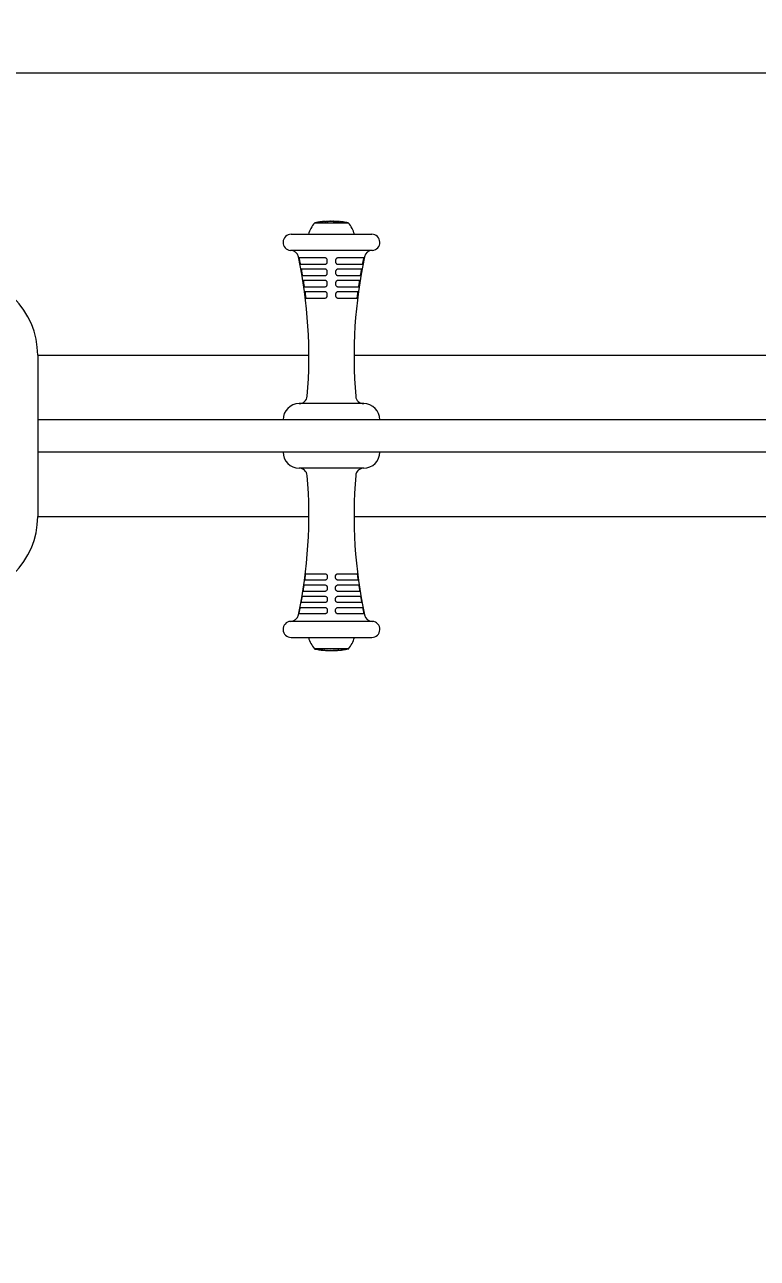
# Model space of a CAD drawing. Header units: millimetres. Extents: x -3351 to 2882, y -2837 to 2332.
# Drawn here: x -826 to -372, y 97 to 862 of the extents above; entities that cross this region are included whole.
import ezdxf

# ---------------------------------------------------------------- set-up
doc = ezdxf.new("R2010")
doc.units = ezdxf.units.MM
for name, color, linetype in [('DIKOM_ОБЪЕКТ', 7, 'Continuous'), ('DIKOM_РАЗМЕР_ЗОНА', 7, 'Continuous'), ('DIKOM_РАЗМЕР_ОБЪЕКТА', 7, 'Continuous')]:
    doc.layers.add(name, color=color, linetype=linetype)
doc.styles.add('style1', font='arialbd.ttf', dxfattribs={"width": 0.8})
doc.dimstyles.new('1-50', dxfattribs={"dimtxt": 300, "dimasz": 200, "dimexe": 100, "dimexo": 0, "dimgap": 100, "dimtad": 1, "dimtxsty": 'style1', "dimcen": 200, "dimclrd": 7, "dimclre": 7, "dimclrt": 7, "dimadec": 1, "dimazin": 2, "dimtfac": 1, "dimtmove": 0, "dimatfit": 2, "dimfxl": 0, "dimlwd": 25, "dimlwe": 18, "dimarcsym": 0})

# ---------------------------------------------------------------- blocks, each defined once
blk = doc.blocks.new('*D1')
at = {"layer": 'Defpoints', "color": 0, "transparency": 16777216}
for p in [(-1570.05, 831.81), (387.16, 831.81), (-10.58, -668.19)]:
    blk.add_point(p, dxfattribs=at)
at = {"layer": 'DIKOM_РАЗМЕР_ОБЪЕКТА', "color": 7, "lineweight": 18, "transparency": 16777216}
for p, q in [((387.16, 831.81), (-1670.05, 831.81)), ((-10.58, -668.19), (-1670.05, -668.19))]:
    blk.add_line(p, q, dxfattribs=at)
at = {"layer": 'DIKOM_РАЗМЕР_ОБЪЕКТА', "color": 7, "lineweight": 25, "transparency": 16777216}
blk.add_line((-1570.05, -468.19), (-1570.05, 631.81), dxfattribs=at)
at = {"layer": 'DIKOM_РАЗМЕР_ОБЪЕКТА', "color": 7, "transparency": 16777216}
for points in [[(-1603.38, 631.81), (-1536.72, 631.81), (-1570.05, 831.81)], [(-1603.38, -468.19), (-1536.72, -468.19), (-1570.05, -668.19)]]:
    blk.add_solid(points, dxfattribs=at)
at = {"layer": 'DIKOM_РАЗМЕР_ОБЪЕКТА', "color": 7, "transparency": 16777216, "insert": (-1823.22, 100.81), "char_height": 300, "attachment_point": 5, "rotation": 90, "style": 'style1'}
blk.add_mtext('{\\fArial|b0|i0|c204|p34;1500}', dxfattribs=at)
blk = doc.blocks.new('*D3')
at = {"layer": 'Defpoints', "color": 0, "transparency": 16777216}
for p in [(-2900.55, 2331.81), (804.23, 2331.81), (804.23, -2168.19)]:
    blk.add_point(p, dxfattribs=at)
at = {"layer": 'DIKOM_РАЗМЕР_ЗОНА', "color": 7, "lineweight": 18, "transparency": 16777216}
for p, q in [((804.23, 2331.81), (-3000.55, 2331.81)), ((804.23, -2168.19), (-3000.55, -2168.19))]:
    blk.add_line(p, q, dxfattribs=at)
at = {"layer": 'DIKOM_РАЗМЕР_ЗОНА', "color": 7, "lineweight": 25, "transparency": 16777216}
blk.add_line((-2900.55, -1968.19), (-2900.55, 2131.81), dxfattribs=at)
at = {"layer": 'DIKOM_РАЗМЕР_ЗОНА', "color": 7, "transparency": 16777216}
for points in [[(-2933.88, 2131.81), (-2867.22, 2131.81), (-2900.55, 2331.81)], [(-2933.88, -1968.19), (-2867.22, -1968.19), (-2900.55, -2168.19)]]:
    blk.add_solid(points, dxfattribs=at)
at = {"layer": 'DIKOM_РАЗМЕР_ЗОНА', "color": 7, "transparency": 16777216, "insert": (-3153.72, 105.82), "char_height": 300, "attachment_point": 5, "rotation": 90, "style": 'style1'}
blk.add_mtext('{\\fArial|b0|i0|c204|p34;4500}', dxfattribs=at)

msp = doc.modelspace()

# ---------------------------------------------------------------- linework, layer by layer
at = {"layer": 'DIKOM_ОБЪЕКТ', "color": 7, "linetype": 'Continuous', "lineweight": 15}
for p, q in [((-624.765, 738.813), (-646.365, 738.813)), ((-643.244, 739.399), (-643.299, 739.394)), ((-639.343, 739.793), (-639.108, 739.809)), ((-636.896, 739.865), (-637.159, 739.865)), ((-636.992, 739.866), (-636.082, 739.866)), ((-636.068, 739.866), (-635.024, 739.866)), ((-635.721, 739.864), (-636.066, 739.864)), ((-635.021, 739.866), (-634.638, 739.866)), ((-634.638, 739.866), (-634.091, 739.866)), ((-631.82, 739.798), (-631.808, 739.801)), ((-631.041, 739.709), (-631.055, 739.71)), ((-630.917, 739.673), (-629.59, 739.619)), ((-629.464, 739.608), (-629.676, 739.621)), ((-629.25, 739.579), (-628.937, 739.441)), ((-628.654, 739.435), (-628.984, 739.545)), ((-628.645, 739.434), (-628.654, 739.435)), ((-660.552, 731.826), (-610.579, 731.826)), ((-610.211, 721.813), (-660.919, 721.813)), ((-639.664, 717.211), (-655.476, 717.211)), ((-654.651, 713.217), (-639.668, 713.217)), ((-615.655, 717.211), (-631.467, 717.211)), ((-631.462, 713.217), (-616.48, 713.217)), ((-639.672, 710.222), (-654.069, 710.222)), ((-653.341, 706.229), (-639.676, 706.229)), ((-617.062, 710.222), (-631.459, 710.222)), ((-631.454, 706.229), (-617.789, 706.229)), ((-639.68, 703.234), (-652.832, 703.234)), ((-652.203, 699.241), (-639.684, 699.241)), ((-639.687, 696.246), (-651.767, 696.246)), ((-618.298, 703.234), (-631.451, 703.234)), ((-631.446, 699.241), (-618.928, 699.241)), ((-619.364, 696.246), (-631.443, 696.246)), ((-651.234, 692.252), (-639.692, 692.252)), ((-631.439, 692.252), (-619.897, 692.252)), ((-817.684, 656.813), (-649.566, 656.813)), ((-817.684, 656.813), (-817.684, 556.813)), ((-621.564, 656.813), (886.196, 656.813)), ((-615.565, 626.813), (-655.565, 626.813)), ((1082.316, 616.813), (-817.684, 616.813)), ((-613.565, 616.813), (-657.565, 616.813)), ((1082.316, 596.813), (-817.684, 596.813)), ((-613.565, 596.813), (-657.565, 596.813)), ((-615.565, 586.813), (-655.565, 586.813)), ((-817.684, 556.813), (-649.566, 556.813)), ((-621.564, 556.813), (886.196, 556.813)), ((-651.234, 521.374), (-639.692, 521.374)), ((-631.439, 521.374), (-619.897, 521.374)), ((-652.203, 514.385), (-639.684, 514.385)), ((-639.687, 517.38), (-651.767, 517.38)), ((-631.446, 514.385), (-618.928, 514.385)), ((-619.364, 517.38), (-631.443, 517.38)), ((-653.341, 507.397), (-639.676, 507.397)), ((-639.68, 510.392), (-652.832, 510.392)), ((-631.454, 507.397), (-617.789, 507.397)), ((-618.298, 510.392), (-631.451, 510.392)), ((-654.651, 500.409), (-639.668, 500.409)), ((-639.672, 503.404), (-654.069, 503.404)), ((-631.462, 500.409), (-616.48, 500.409)), ((-617.062, 503.404), (-631.459, 503.404)), ((-610.211, 491.813), (-660.919, 491.813)), ((-639.664, 496.415), (-655.476, 496.415)), ((-615.655, 496.415), (-631.467, 496.415)), ((-660.552, 481.799), (-610.579, 481.799)), ((-624.765, 474.813), (-646.365, 474.813)), ((-643.244, 474.227), (-643.299, 474.232)), ((-639.343, 473.833), (-639.108, 473.817)), ((-636.896, 473.761), (-637.159, 473.761)), ((-636.992, 473.76), (-636.082, 473.76)), ((-636.068, 473.76), (-635.024, 473.76)), ((-635.721, 473.762), (-636.066, 473.761)), ((-635.021, 473.76), (-634.638, 473.76)), ((-634.638, 473.76), (-634.091, 473.76)), ((-631.82, 473.828), (-631.808, 473.825)), ((-631.041, 473.917), (-631.055, 473.916)), ((-630.917, 473.953), (-629.59, 474.007)), ((-629.464, 474.018), (-629.676, 474.005)), ((-629.25, 474.047), (-628.937, 474.185)), ((-628.654, 474.191), (-628.984, 474.081)), ((-628.645, 474.192), (-628.654, 474.191))]:
    msp.add_line(p, q, dxfattribs=at)
at = {"layer": 'DIKOM_ОБЪЕКТ', "color": 7, "linetype": 'Continuous', "lineweight": 15, "flags": 128}
for points in [[(-629.325, 739.593), (-629.32, 739.592), (-629.316, 739.592)], [(-629.325, 474.033), (-629.32, 474.034), (-629.316, 474.034)]]:
    msp.add_lwpolyline(points, dxfattribs=at)
at = {"layer": 'DIKOM_ОБЪЕКТ', "color": 7, "linetype": 'Continuous', "lineweight": 15}
for centre, radius, start, end in [((-631.889, 726.653), 18.677, 139.378843, 163.932617), ((-637.04, 698.03), 41.836, 98.529491, 102.879622), ((-637.04, 698.03), 41.836, 95.493174, 96.604851), ((-637.04, 698.03), 41.836, 93.470916, 94.661473), ((-637.04, 698.03), 41.836, 91.685954, 92.833182), ((-637.04, 698.03), 41.836, 90.712589, 91.048861), ((-634.091, 698.03), 41.836, 87.525258, 90), ((-634.091, 698.03), 41.836, 85.789262, 86.904903), ((-634.091, 698.03), 41.836, 83.941573, 85.150433), ((-634.091, 698.03), 41.836, 81.907996, 82.987174), ((-634.091, 698.03), 41.836, 77.120378, 80.825851), ((-639.242, 726.653), 18.677, 16.067383, 40.621157), ((-660.552, 726.813), 5.013, 90, 265.797531), ((-610.579, 726.813), 5.013, 274.202469, 90), ((-660.919, 716.813), 5, 11.936435, 90), ((-610.211, 716.813), 5, 90, 168.063565), ((-948.424, 656.035), 298.859, 355.271847, 11.936435), ((-322.707, 656.035), 298.859, 168.063565, 184.728153), ((-867.684, 656.813), 50, 0, 90), ((-655.565, 631.813), 5, 270, 355.271847), ((-615.565, 631.813), 5, 184.728153, 270), ((-655.565, 616.813), 10, 90, 180), ((-615.565, 616.813), 10, 0, 90), ((-655.565, 596.813), 10, 180, 270), ((-615.565, 596.813), 10, 270, 0), ((-948.424, 557.591), 298.859, 348.063565, 4.728153), ((-655.565, 581.813), 5, 4.728153, 90), ((-322.707, 557.591), 298.859, 175.271847, 191.936435), ((-615.565, 581.813), 5, 90, 175.271847), ((-867.684, 556.813), 50, 270, 0), ((-660.552, 486.813), 5.013, 94.202469, 270), ((-660.919, 496.813), 5, 270, 348.063565), ((-610.211, 496.813), 5, 191.936435, 270), ((-610.579, 486.813), 5.013, 270, 85.797531), ((-631.889, 486.973), 18.677, 196.067383, 220.621157), ((-637.04, 515.596), 41.836, 257.120378, 261.470509), ((-634.091, 515.596), 41.836, 279.174149, 282.879622), ((-639.242, 486.973), 18.677, 319.378843, 343.932617), ((-637.04, 515.596), 41.836, 263.395149, 264.506826), ((-637.04, 515.596), 41.836, 265.338527, 266.529084), ((-637.04, 515.596), 41.836, 267.166818, 268.314046), ((-637.04, 515.596), 41.836, 268.951139, 269.287411), ((-634.091, 515.596), 41.836, 270, 272.474742), ((-634.091, 515.596), 41.836, 273.095097, 274.210738), ((-634.091, 515.596), 41.836, 274.849567, 276.058427), ((-634.091, 515.596), 41.836, 277.012826, 278.092004)]:
    msp.add_arc(centre, radius, start, end, dxfattribs=at)
for points, knots in [([(-643.299, 739.394), (-643.097, 739.424), (-642.701, 739.481), (-642.305, 739.531), (-642.112, 739.555)], [0, 0, 0, 0, 0.5122659, 1, 1, 1, 1]), ([(-642.033, 739.566), (-642.153, 739.552), (-642.399, 739.522), (-642.644, 739.488), (-642.769, 739.471)], [0, 0, 0, 0, 0.4884051, 1, 1, 1, 1]), ([(-642.112, 739.555), (-641.914, 739.577), (-641.587, 739.615), (-641.119, 739.664), (-640.73, 739.702), (-640.543, 739.718), (-640.44, 739.727)], [0, 0, 0, 0, 0.320507, 0.5307548, 0.7410249, 1, 1, 1, 1]), ([(-640.729, 739.701), (-640.729, 739.701), (-640.768, 739.699), (-640.923, 739.685), (-641.166, 739.662), (-641.478, 739.63), (-641.771, 739.597), (-641.962, 739.575), (-642.033, 739.566)], [0, 0, 0, 0, 0.0012139, 0.233815, 0.4228708, 0.6129704, 0.8553598, 1, 1, 1, 1]), ([(-639.374, 739.791), (-639.39, 739.792), (-639.528, 739.801), (-639.666, 739.783), (-639.788, 739.767)], [0, 0, 0, 0, 0.1146975, 1, 1, 1, 1]), ([(-639.788, 739.767), (-639.717, 739.772), (-639.569, 739.781), (-639.421, 739.789), (-639.343, 739.793)], [0, 0, 0, 0, 0.4760716, 1, 1, 1, 1]), ([(-638.066, 739.844), (-638.103, 739.846), (-638.262, 739.855), (-638.421, 739.84), (-638.543, 739.828)], [0, 0, 0, 0, 0.2332696, 1, 1, 1, 1]), ([(-638.543, 739.828), (-638.472, 739.831), (-638.323, 739.836), (-638.175, 739.84), (-638.099, 739.842)], [0, 0, 0, 0, 0.4837275, 1, 1, 1, 1]), ([(-638.099, 739.842), (-638.041, 739.847), (-637.943, 739.856), (-637.845, 739.857), (-637.806, 739.858)], [0, 0, 0, 0, 0.5965998, 1, 1, 1, 1]), ([(-637.56, 739.86), (-637.204, 739.863), (-636.799, 739.867), (-636.395, 739.864), (-636.346, 739.863)], [0, 0, 0, 0, 0.8809304, 1, 1, 1, 1]), ([(-636.346, 739.863), (-636.242, 739.863), (-636.034, 739.864), (-635.825, 739.864), (-635.721, 739.864)], [0, 0, 0, 0, 0.4998274, 1, 1, 1, 1]), ([(-635.028, 739.865), (-634.949, 739.865), (-634.793, 739.864), (-634.355, 739.854), (-634.012, 739.846), (-633.838, 739.841)], [0, 0, 0, 0, 0.3317203, 0.6612063, 1, 1, 1, 1]), ([(-633.747, 739.849), (-633.894, 739.852), (-634.165, 739.859), (-634.478, 739.864), (-634.66, 739.866), (-634.721, 739.865), (-634.705, 739.864), (-634.702, 739.864)], [0, 0, 0, 0, 0.2743091, 0.5058181, 0.7373595, 0.9561335, 1, 1, 1, 1]), ([(-633.838, 739.841), (-633.63, 739.836), (-633.249, 739.825), (-632.712, 739.811), (-632.281, 739.802), (-631.966, 739.797), (-631.869, 739.798), (-631.82, 739.798)], [0, 0, 0, 0, 0.2252873, 0.412934, 0.6000845, 0.8000746, 1, 1, 1, 1]), ([(-632.264, 739.821), (-632.322, 739.821), (-632.415, 739.821), (-632.733, 739.825), (-633.087, 739.833), (-633.444, 739.842), (-633.663, 739.847), (-633.747, 739.849)], [0, 0, 0, 0, 0.3018484, 0.4914057, 0.681088, 0.8764323, 1, 1, 1, 1]), ([(-632.23, 739.823), (-632.226, 739.822), (-632.208, 739.821), (-632.24, 739.821), (-632.264, 739.821)], [0, 0, 0, 0, 0.2185126, 1, 1, 1, 1]), ([(-631.799, 739.803), (-631.848, 739.805), (-631.928, 739.81), (-632.138, 739.817), (-632.218, 739.82)], [0, 0, 0, 0, 0.6185909, 1, 1, 1, 1]), ([(-631.02, 739.747), (-631.094, 739.753), (-631.291, 739.77), (-631.487, 739.746), (-631.609, 739.731)], [0, 0, 0, 0, 0.379297, 1, 1, 1, 1]), ([(-631.609, 739.731), (-631.491, 739.722), (-631.26, 739.704), (-631.029, 739.683), (-630.917, 739.673)], [0, 0, 0, 0, 0.5130717, 1, 1, 1, 1]), ([(-629.59, 739.619), (-629.544, 739.615), (-629.475, 739.608), (-629.386, 739.599), (-629.345, 739.595), (-629.325, 739.593)], [0, 0, 0, 0, 0.4997444, 0.7497682, 1, 1, 1, 1]), ([(-629.316, 739.592), (-629.306, 739.59), (-629.29, 739.588), (-629.267, 739.583), (-629.256, 739.58), (-629.25, 739.579)], [0, 0, 0, 0, 0.4999551, 0.7499735, 1, 1, 1, 1]), ([(-629.016, 739.556), (-629.091, 739.565), (-629.186, 739.576), (-629.281, 739.587), (-629.302, 739.589)], [0, 0, 0, 0, 0.7869109, 1, 1, 1, 1]), ([(-628.937, 739.441), (-628.843, 739.428), (-628.637, 739.398), (-628.432, 739.366), (-628.32, 739.349)], [0, 0, 0, 0, 0.4560331, 1, 1, 1, 1]), ([(-628.032, 739.424), (-628.134, 739.436), (-628.338, 739.46), (-628.543, 739.443), (-628.645, 739.434)], [0, 0, 0, 0, 0.5001774, 1, 1, 1, 1]), ([(-628.32, 739.349), (-628.198, 739.365), (-627.954, 739.398), (-627.71, 739.371), (-627.588, 739.357)], [0, 0, 0, 0, 0.5001556, 1, 1, 1, 1]), ([(-627.588, 739.357), (-627.671, 739.37), (-627.819, 739.393), (-627.968, 739.415), (-628.032, 739.424)], [0, 0, 0, 0, 0.5631249, 1, 1, 1, 1]), ([(-655.476, 717.211), (-655.517, 717.211), (-655.546, 717.173), (-655.58, 717.026), (-655.584, 716.915), (-655.573, 716.708), (-655.567, 716.63), (-655.548, 716.466), (-655.537, 716.38), (-655.509, 716.197), (-655.493, 716.102), (-655.459, 715.909), (-655.44, 715.812), (-655.42, 715.713)], [0, 0, 0, 0, 0.25, 0.25, 0.5, 0.5, 0.625, 0.625, 0.75, 0.75, 0.875, 0.875, 1, 1, 1, 1]), ([(-655.216, 714.715), (-655.175, 714.513), (-655.13, 714.313), (-655.059, 714.042), (-655.035, 713.954), (-654.986, 713.791), (-654.961, 713.716), (-654.912, 713.58), (-654.887, 713.517), (-654.837, 713.411), (-654.813, 713.366), (-654.74, 713.255), (-654.694, 713.217), (-654.651, 713.217)], [0, 0, 0, 0, 0.25, 0.25, 0.375, 0.375, 0.5, 0.5, 0.625, 0.625, 0.75, 0.75, 1, 1, 1, 1]), ([(-639.668, 713.217), (-639.467, 713.217), (-639.268, 713.256), (-638.901, 713.403), (-638.73, 713.512), (-638.516, 713.717), (-638.451, 713.793), (-638.338, 713.956), (-638.289, 714.042), (-638.21, 714.225), (-638.18, 714.321), (-638.139, 714.515), (-638.129, 714.614), (-638.129, 714.715)], [0, 0, 0, 0, 0.25, 0.25, 0.5, 0.5, 0.625, 0.625, 0.75, 0.75, 0.875, 0.875, 1, 1, 1, 1]), ([(-638.128, 715.713), (-638.128, 715.812), (-638.138, 715.91), (-638.177, 716.103), (-638.207, 716.199), (-638.324, 716.471), (-638.44, 716.639), (-638.655, 716.847), (-638.735, 716.91), (-638.903, 717.018), (-638.991, 717.063), (-639.177, 717.137), (-639.274, 717.165), (-639.467, 717.201), (-639.565, 717.211), (-639.664, 717.211)], [0, 0, 0, 0, 0.125, 0.125, 0.25, 0.25, 0.5, 0.5, 0.625, 0.625, 0.75, 0.75, 0.875, 0.875, 1, 1, 1, 1]), ([(-631.467, 717.211), (-631.664, 717.211), (-631.863, 717.173), (-632.232, 717.026), (-632.405, 716.915), (-632.62, 716.708), (-632.686, 716.63), (-632.798, 716.466), (-632.846, 716.38), (-632.924, 716.197), (-632.954, 716.102), (-632.993, 715.909), (-633.003, 715.812), (-633.003, 715.713)], [0, 0, 0, 0, 0.25, 0.25, 0.5, 0.5, 0.625, 0.625, 0.75, 0.75, 0.875, 0.875, 1, 1, 1, 1]), ([(-633.002, 714.715), (-633.002, 714.513), (-632.959, 714.313), (-632.841, 714.042), (-632.792, 713.954), (-632.678, 713.791), (-632.614, 713.716), (-632.471, 713.58), (-632.392, 713.517), (-632.225, 713.411), (-632.138, 713.366), (-631.86, 713.255), (-631.664, 713.217), (-631.462, 713.217)], [0, 0, 0, 0, 0.25, 0.25, 0.375, 0.375, 0.5, 0.5, 0.625, 0.625, 0.75, 0.75, 1, 1, 1, 1]), ([(-616.48, 713.217), (-616.437, 713.217), (-616.39, 713.256), (-616.293, 713.403), (-616.243, 713.512), (-616.169, 713.717), (-616.144, 713.793), (-616.095, 713.956), (-616.071, 714.042), (-616.024, 714.225), (-616.001, 714.321), (-615.956, 714.515), (-615.935, 714.614), (-615.914, 714.715)], [0, 0, 0, 0, 0.25, 0.25, 0.5, 0.5, 0.625, 0.625, 0.75, 0.75, 0.875, 0.875, 1, 1, 1, 1]), ([(-615.711, 715.713), (-615.691, 715.812), (-615.672, 715.91), (-615.637, 716.103), (-615.621, 716.199), (-615.58, 716.471), (-615.561, 716.639), (-615.55, 716.847), (-615.549, 716.91), (-615.554, 717.018), (-615.559, 717.063), (-615.576, 717.137), (-615.588, 717.165), (-615.617, 717.201), (-615.634, 717.211), (-615.655, 717.211)], [0, 0, 0, 0, 0.125, 0.125, 0.25, 0.25, 0.5, 0.5, 0.625, 0.625, 0.75, 0.75, 0.875, 0.875, 1, 1, 1, 1]), ([(-654.069, 710.222), (-654.112, 710.222), (-654.146, 710.185), (-654.188, 710.039), (-654.198, 709.929), (-654.194, 709.722), (-654.19, 709.645), (-654.178, 709.481), (-654.169, 709.394), (-654.147, 709.211), (-654.133, 709.115), (-654.104, 708.922), (-654.087, 708.824), (-654.069, 708.725)], [0, 0, 0, 0, 0.25, 0.25, 0.5, 0.5, 0.625, 0.625, 0.75, 0.75, 0.875, 0.875, 1, 1, 1, 1]), ([(-653.89, 707.726), (-653.854, 707.524), (-653.813, 707.324), (-653.748, 707.051), (-653.725, 706.963), (-653.679, 706.8), (-653.655, 706.726), (-653.607, 706.589), (-653.583, 706.527), (-653.534, 706.421), (-653.51, 706.376), (-653.436, 706.266), (-653.388, 706.229), (-653.341, 706.229)], [0, 0, 0, 0, 0.25, 0.25, 0.375, 0.375, 0.5, 0.5, 0.625, 0.625, 0.75, 0.75, 1, 1, 1, 1]), ([(-639.676, 706.229), (-639.476, 706.229), (-639.277, 706.267), (-638.91, 706.413), (-638.739, 706.521), (-638.524, 706.726), (-638.458, 706.803), (-638.344, 706.965), (-638.296, 707.051), (-638.216, 707.234), (-638.185, 707.331), (-638.144, 707.526), (-638.134, 707.625), (-638.134, 707.726)], [0, 0, 0, 0, 0.25, 0.25, 0.5, 0.5, 0.625, 0.625, 0.75, 0.75, 0.875, 0.875, 1, 1, 1, 1]), ([(-638.133, 708.725), (-638.133, 708.824), (-638.143, 708.922), (-638.183, 709.117), (-638.213, 709.213), (-638.331, 709.486), (-638.448, 709.654), (-638.664, 709.861), (-638.744, 709.924), (-638.912, 710.031), (-639.001, 710.076), (-639.186, 710.149), (-639.283, 710.177), (-639.476, 710.213), (-639.573, 710.222), (-639.672, 710.222)], [0, 0, 0, 0, 0.125, 0.125, 0.25, 0.25, 0.5, 0.5, 0.625, 0.625, 0.75, 0.75, 0.875, 0.875, 1, 1, 1, 1]), ([(-631.459, 710.222), (-631.656, 710.222), (-631.854, 710.185), (-632.223, 710.039), (-632.396, 709.929), (-632.612, 709.722), (-632.678, 709.645), (-632.791, 709.481), (-632.84, 709.394), (-632.918, 709.211), (-632.948, 709.115), (-632.988, 708.922), (-632.998, 708.824), (-632.998, 708.725)], [0, 0, 0, 0, 0.25, 0.25, 0.5, 0.5, 0.625, 0.625, 0.75, 0.75, 0.875, 0.875, 1, 1, 1, 1]), ([(-632.997, 707.726), (-632.997, 707.524), (-632.954, 707.324), (-632.834, 707.051), (-632.785, 706.963), (-632.67, 706.8), (-632.606, 706.726), (-632.462, 706.589), (-632.383, 706.527), (-632.216, 706.421), (-632.128, 706.376), (-631.851, 706.266), (-631.655, 706.229), (-631.454, 706.229)], [0, 0, 0, 0, 0.25, 0.25, 0.375, 0.375, 0.5, 0.5, 0.625, 0.625, 0.75, 0.75, 1, 1, 1, 1]), ([(-617.789, 706.229), (-617.743, 706.229), (-617.694, 706.267), (-617.596, 706.413), (-617.547, 706.521), (-617.475, 706.726), (-617.451, 706.803), (-617.405, 706.965), (-617.383, 707.051), (-617.339, 707.234), (-617.317, 707.331), (-617.277, 707.526), (-617.258, 707.625), (-617.24, 707.726)], [0, 0, 0, 0, 0.25, 0.25, 0.5, 0.5, 0.625, 0.625, 0.75, 0.75, 0.875, 0.875, 1, 1, 1, 1]), ([(-617.061, 708.725), (-617.043, 708.824), (-617.027, 708.922), (-616.997, 709.117), (-616.984, 709.213), (-616.951, 709.486), (-616.937, 709.654), (-616.934, 709.861), (-616.936, 709.924), (-616.945, 710.031), (-616.953, 710.076), (-616.974, 710.149), (-616.988, 710.177), (-617.021, 710.213), (-617.04, 710.222), (-617.062, 710.222)], [0, 0, 0, 0, 0.125, 0.125, 0.25, 0.25, 0.5, 0.5, 0.625, 0.625, 0.75, 0.75, 0.875, 0.875, 1, 1, 1, 1]), ([(-652.832, 703.234), (-652.879, 703.234), (-652.917, 703.197), (-652.968, 703.052), (-652.982, 702.943), (-652.987, 702.736), (-652.986, 702.659), (-652.978, 702.495), (-652.972, 702.408), (-652.955, 702.225), (-652.944, 702.129), (-652.92, 701.935), (-652.906, 701.836), (-652.89, 701.736)], [0, 0, 0, 0, 0.25, 0.25, 0.5, 0.5, 0.625, 0.625, 0.75, 0.75, 0.875, 0.875, 1, 1, 1, 1]), ([(-652.736, 700.738), (-652.705, 700.534), (-652.668, 700.334), (-652.607, 700.06), (-652.586, 699.972), (-652.542, 699.81), (-652.52, 699.735), (-652.474, 699.598), (-652.45, 699.537), (-652.401, 699.431), (-652.377, 699.387), (-652.302, 699.278), (-652.252, 699.241), (-652.203, 699.241)], [0, 0, 0, 0, 0.25, 0.25, 0.375, 0.375, 0.5, 0.5, 0.625, 0.625, 0.75, 0.75, 1, 1, 1, 1]), ([(-651.767, 696.246), (-651.816, 696.246), (-651.858, 696.209), (-651.918, 696.065), (-651.937, 695.956), (-651.949, 695.751), (-651.951, 695.673), (-651.948, 695.509), (-651.945, 695.422), (-651.933, 695.239), (-651.925, 695.142), (-651.906, 694.947), (-651.894, 694.849), (-651.881, 694.748)], [0, 0, 0, 0, 0.25, 0.25, 0.5, 0.5, 0.625, 0.625, 0.75, 0.75, 0.875, 0.875, 1, 1, 1, 1]), ([(-638.143, 694.748), (-638.143, 694.949), (-638.185, 695.149), (-638.344, 695.515), (-638.463, 695.683), (-638.681, 695.889), (-638.761, 695.951), (-638.93, 696.057), (-639.019, 696.102), (-639.204, 696.174), (-639.3, 696.201), (-639.492, 696.237), (-639.589, 696.246), (-639.687, 696.246)], [0, 0, 0, 0, 0.25, 0.25, 0.5, 0.5, 0.625, 0.625, 0.75, 0.75, 0.875, 0.875, 1, 1, 1, 1]), ([(-639.684, 699.241), (-639.484, 699.241), (-639.286, 699.279), (-638.92, 699.423), (-638.748, 699.531), (-638.532, 699.735), (-638.466, 699.812), (-638.351, 699.974), (-638.302, 700.061), (-638.222, 700.244), (-638.191, 700.341), (-638.149, 700.537), (-638.139, 700.636), (-638.139, 700.738)], [0, 0, 0, 0, 0.25, 0.25, 0.5, 0.5, 0.625, 0.625, 0.75, 0.75, 0.875, 0.875, 1, 1, 1, 1]), ([(-638.138, 701.736), (-638.138, 701.936), (-638.18, 702.135), (-638.338, 702.5), (-638.456, 702.668), (-638.672, 702.875), (-638.753, 702.937), (-638.921, 703.044), (-639.01, 703.089), (-639.195, 703.161), (-639.291, 703.189), (-639.484, 703.225), (-639.581, 703.234), (-639.68, 703.234)], [0, 0, 0, 0, 0.25, 0.25, 0.5, 0.5, 0.625, 0.625, 0.75, 0.75, 0.875, 0.875, 1, 1, 1, 1]), ([(-631.451, 703.234), (-631.647, 703.234), (-631.845, 703.197), (-632.214, 703.052), (-632.387, 702.943), (-632.604, 702.736), (-632.67, 702.659), (-632.785, 702.495), (-632.833, 702.408), (-632.912, 702.225), (-632.943, 702.129), (-632.983, 701.935), (-632.993, 701.836), (-632.993, 701.736)], [0, 0, 0, 0, 0.25, 0.25, 0.5, 0.5, 0.625, 0.625, 0.75, 0.75, 0.875, 0.875, 1, 1, 1, 1]), ([(-632.992, 700.738), (-632.992, 700.534), (-632.948, 700.334), (-632.828, 700.06), (-632.778, 699.972), (-632.663, 699.81), (-632.598, 699.735), (-632.454, 699.598), (-632.374, 699.537), (-632.207, 699.431), (-632.119, 699.387), (-631.842, 699.278), (-631.646, 699.241), (-631.446, 699.241)], [0, 0, 0, 0, 0.25, 0.25, 0.375, 0.375, 0.5, 0.5, 0.625, 0.625, 0.75, 0.75, 1, 1, 1, 1]), ([(-631.443, 696.246), (-631.639, 696.246), (-631.837, 696.209), (-632.205, 696.065), (-632.378, 695.956), (-632.596, 695.751), (-632.662, 695.673), (-632.778, 695.509), (-632.827, 695.422), (-632.907, 695.239), (-632.937, 695.142), (-632.978, 694.947), (-632.988, 694.849), (-632.988, 694.748)], [0, 0, 0, 0, 0.25, 0.25, 0.5, 0.5, 0.625, 0.625, 0.75, 0.75, 0.875, 0.875, 1, 1, 1, 1]), ([(-619.25, 694.748), (-619.223, 694.949), (-619.203, 695.149), (-619.18, 695.515), (-619.177, 695.683), (-619.19, 695.889), (-619.197, 695.951), (-619.216, 696.057), (-619.228, 696.102), (-619.258, 696.174), (-619.276, 696.201), (-619.317, 696.237), (-619.339, 696.246), (-619.364, 696.246)], [0, 0, 0, 0, 0.25, 0.25, 0.5, 0.5, 0.625, 0.625, 0.75, 0.75, 0.875, 0.875, 1, 1, 1, 1]), ([(-618.928, 699.241), (-618.879, 699.241), (-618.828, 699.279), (-618.729, 699.423), (-618.68, 699.531), (-618.611, 699.735), (-618.588, 699.812), (-618.544, 699.974), (-618.523, 700.061), (-618.483, 700.244), (-618.463, 700.341), (-618.427, 700.537), (-618.41, 700.636), (-618.395, 700.738)], [0, 0, 0, 0, 0.25, 0.25, 0.5, 0.5, 0.625, 0.625, 0.75, 0.75, 0.875, 0.875, 1, 1, 1, 1]), ([(-618.24, 701.736), (-618.209, 701.936), (-618.184, 702.135), (-618.15, 702.5), (-618.142, 702.668), (-618.147, 702.875), (-618.151, 702.937), (-618.166, 703.044), (-618.176, 703.089), (-618.201, 703.161), (-618.217, 703.189), (-618.254, 703.225), (-618.275, 703.234), (-618.298, 703.234)], [0, 0, 0, 0, 0.25, 0.25, 0.5, 0.5, 0.625, 0.625, 0.75, 0.75, 0.875, 0.875, 1, 1, 1, 1]), ([(-651.751, 693.75), (-651.724, 693.545), (-651.692, 693.344), (-651.636, 693.07), (-651.617, 692.982), (-651.576, 692.819), (-651.554, 692.744), (-651.509, 692.608), (-651.486, 692.547), (-651.438, 692.441), (-651.414, 692.397), (-651.338, 692.289), (-651.286, 692.252), (-651.234, 692.252)], [0, 0, 0, 0, 0.25, 0.25, 0.375, 0.375, 0.5, 0.5, 0.625, 0.625, 0.75, 0.75, 1, 1, 1, 1]), ([(-639.692, 692.252), (-639.493, 692.252), (-639.295, 692.29), (-638.928, 692.433), (-638.756, 692.541), (-638.54, 692.745), (-638.473, 692.821), (-638.358, 692.984), (-638.308, 693.071), (-638.227, 693.254), (-638.196, 693.351), (-638.154, 693.548), (-638.143, 693.648), (-638.143, 693.75)], [0, 0, 0, 0, 0.25, 0.25, 0.5, 0.5, 0.625, 0.625, 0.75, 0.75, 0.875, 0.875, 1, 1, 1, 1]), ([(-632.987, 693.75), (-632.987, 693.545), (-632.943, 693.344), (-632.822, 693.07), (-632.772, 692.982), (-632.656, 692.819), (-632.59, 692.744), (-632.446, 692.608), (-632.366, 692.547), (-632.198, 692.441), (-632.11, 692.397), (-631.833, 692.289), (-631.638, 692.252), (-631.439, 692.252)], [0, 0, 0, 0, 0.25, 0.25, 0.375, 0.375, 0.5, 0.5, 0.625, 0.625, 0.75, 0.75, 1, 1, 1, 1]), ([(-619.897, 692.252), (-619.845, 692.252), (-619.792, 692.29), (-619.692, 692.433), (-619.643, 692.541), (-619.576, 692.745), (-619.555, 692.821), (-619.513, 692.984), (-619.494, 693.071), (-619.457, 693.254), (-619.44, 693.351), (-619.408, 693.548), (-619.393, 693.648), (-619.38, 693.75)], [0, 0, 0, 0, 0.25, 0.25, 0.5, 0.5, 0.625, 0.625, 0.75, 0.75, 0.875, 0.875, 1, 1, 1, 1]), ([(-651.751, 519.876), (-651.724, 520.08), (-651.692, 520.282), (-651.636, 520.556), (-651.617, 520.644), (-651.576, 520.807), (-651.554, 520.882), (-651.509, 521.018), (-651.486, 521.079), (-651.438, 521.184), (-651.414, 521.229), (-651.338, 521.337), (-651.286, 521.374), (-651.234, 521.374)], [0, 0, 0, 0, 0.25, 0.25, 0.375, 0.375, 0.5, 0.5, 0.625, 0.625, 0.75, 0.75, 1, 1, 1, 1]), ([(-639.692, 521.374), (-639.493, 521.374), (-639.295, 521.336), (-638.928, 521.193), (-638.756, 521.085), (-638.54, 520.881), (-638.473, 520.805), (-638.358, 520.642), (-638.308, 520.555), (-638.227, 520.372), (-638.196, 520.274), (-638.154, 520.078), (-638.143, 519.978), (-638.143, 519.876)], [0, 0, 0, 0, 0.25, 0.25, 0.5, 0.5, 0.625, 0.625, 0.75, 0.75, 0.875, 0.875, 1, 1, 1, 1]), ([(-632.987, 519.876), (-632.987, 520.08), (-632.943, 520.282), (-632.822, 520.556), (-632.772, 520.644), (-632.656, 520.807), (-632.59, 520.882), (-632.446, 521.018), (-632.366, 521.079), (-632.198, 521.184), (-632.11, 521.229), (-631.833, 521.337), (-631.638, 521.374), (-631.439, 521.374)], [0, 0, 0, 0, 0.25, 0.25, 0.375, 0.375, 0.5, 0.5, 0.625, 0.625, 0.75, 0.75, 1, 1, 1, 1]), ([(-619.897, 521.374), (-619.845, 521.374), (-619.792, 521.336), (-619.692, 521.193), (-619.643, 521.085), (-619.576, 520.881), (-619.555, 520.805), (-619.513, 520.642), (-619.494, 520.555), (-619.457, 520.372), (-619.44, 520.274), (-619.408, 520.078), (-619.393, 519.978), (-619.38, 519.876)], [0, 0, 0, 0, 0.25, 0.25, 0.5, 0.5, 0.625, 0.625, 0.75, 0.75, 0.875, 0.875, 1, 1, 1, 1]), ([(-652.736, 512.888), (-652.705, 513.091), (-652.668, 513.292), (-652.607, 513.566), (-652.586, 513.654), (-652.542, 513.816), (-652.52, 513.891), (-652.474, 514.027), (-652.45, 514.089), (-652.401, 514.195), (-652.377, 514.239), (-652.302, 514.348), (-652.252, 514.385), (-652.203, 514.385)], [0, 0, 0, 0, 0.25, 0.25, 0.375, 0.375, 0.5, 0.5, 0.625, 0.625, 0.75, 0.75, 1, 1, 1, 1]), ([(-651.767, 517.38), (-651.816, 517.38), (-651.858, 517.417), (-651.918, 517.561), (-651.937, 517.669), (-651.949, 517.875), (-651.951, 517.952), (-651.948, 518.117), (-651.945, 518.203), (-651.933, 518.387), (-651.925, 518.484), (-651.906, 518.678), (-651.894, 518.777), (-651.881, 518.878)], [0, 0, 0, 0, 0.25, 0.25, 0.5, 0.5, 0.625, 0.625, 0.75, 0.75, 0.875, 0.875, 1, 1, 1, 1]), ([(-638.143, 518.878), (-638.143, 518.677), (-638.185, 518.477), (-638.344, 518.111), (-638.463, 517.943), (-638.681, 517.737), (-638.761, 517.675), (-638.93, 517.569), (-639.019, 517.524), (-639.204, 517.452), (-639.3, 517.425), (-639.492, 517.389), (-639.589, 517.38), (-639.687, 517.38)], [0, 0, 0, 0, 0.25, 0.25, 0.5, 0.5, 0.625, 0.625, 0.75, 0.75, 0.875, 0.875, 1, 1, 1, 1]), ([(-639.684, 514.385), (-639.484, 514.385), (-639.286, 514.347), (-638.92, 514.203), (-638.748, 514.095), (-638.532, 513.89), (-638.466, 513.814), (-638.351, 513.651), (-638.302, 513.565), (-638.222, 513.382), (-638.191, 513.285), (-638.149, 513.089), (-638.139, 512.99), (-638.139, 512.888)], [0, 0, 0, 0, 0.25, 0.25, 0.5, 0.5, 0.625, 0.625, 0.75, 0.75, 0.875, 0.875, 1, 1, 1, 1]), ([(-632.992, 512.888), (-632.992, 513.091), (-632.948, 513.292), (-632.828, 513.566), (-632.778, 513.654), (-632.663, 513.816), (-632.598, 513.891), (-632.454, 514.027), (-632.374, 514.089), (-632.207, 514.195), (-632.119, 514.239), (-631.842, 514.348), (-631.646, 514.385), (-631.446, 514.385)], [0, 0, 0, 0, 0.25, 0.25, 0.375, 0.375, 0.5, 0.5, 0.625, 0.625, 0.75, 0.75, 1, 1, 1, 1]), ([(-631.443, 517.38), (-631.639, 517.38), (-631.837, 517.417), (-632.205, 517.561), (-632.378, 517.669), (-632.596, 517.875), (-632.662, 517.952), (-632.778, 518.117), (-632.827, 518.203), (-632.907, 518.387), (-632.937, 518.484), (-632.978, 518.678), (-632.988, 518.777), (-632.988, 518.878)], [0, 0, 0, 0, 0.25, 0.25, 0.5, 0.5, 0.625, 0.625, 0.75, 0.75, 0.875, 0.875, 1, 1, 1, 1]), ([(-619.25, 518.878), (-619.223, 518.677), (-619.203, 518.477), (-619.18, 518.111), (-619.177, 517.943), (-619.19, 517.737), (-619.197, 517.675), (-619.216, 517.569), (-619.228, 517.524), (-619.258, 517.452), (-619.276, 517.425), (-619.317, 517.389), (-619.339, 517.38), (-619.364, 517.38)], [0, 0, 0, 0, 0.25, 0.25, 0.5, 0.5, 0.625, 0.625, 0.75, 0.75, 0.875, 0.875, 1, 1, 1, 1]), ([(-618.928, 514.385), (-618.879, 514.385), (-618.828, 514.347), (-618.729, 514.203), (-618.68, 514.095), (-618.611, 513.89), (-618.588, 513.814), (-618.544, 513.651), (-618.523, 513.565), (-618.483, 513.382), (-618.463, 513.285), (-618.427, 513.089), (-618.41, 512.99), (-618.395, 512.888)], [0, 0, 0, 0, 0.25, 0.25, 0.5, 0.5, 0.625, 0.625, 0.75, 0.75, 0.875, 0.875, 1, 1, 1, 1]), ([(-654.069, 503.404), (-654.112, 503.404), (-654.146, 503.441), (-654.188, 503.587), (-654.198, 503.697), (-654.194, 503.904), (-654.19, 503.981), (-654.178, 504.145), (-654.169, 504.232), (-654.147, 504.415), (-654.133, 504.511), (-654.104, 504.704), (-654.087, 504.802), (-654.069, 504.901)], [0, 0, 0, 0, 0.25, 0.25, 0.5, 0.5, 0.625, 0.625, 0.75, 0.75, 0.875, 0.875, 1, 1, 1, 1]), ([(-653.89, 505.899), (-653.854, 506.102), (-653.813, 506.302), (-653.748, 506.575), (-653.725, 506.663), (-653.679, 506.826), (-653.655, 506.9), (-653.607, 507.037), (-653.583, 507.099), (-653.534, 507.205), (-653.51, 507.25), (-653.436, 507.359), (-653.388, 507.397), (-653.341, 507.397)], [0, 0, 0, 0, 0.25, 0.25, 0.375, 0.375, 0.5, 0.5, 0.625, 0.625, 0.75, 0.75, 1, 1, 1, 1]), ([(-652.832, 510.392), (-652.879, 510.392), (-652.917, 510.429), (-652.968, 510.574), (-652.982, 510.683), (-652.987, 510.89), (-652.986, 510.967), (-652.978, 511.131), (-652.972, 511.218), (-652.955, 511.401), (-652.944, 511.497), (-652.92, 511.691), (-652.906, 511.789), (-652.89, 511.889)], [0, 0, 0, 0, 0.25, 0.25, 0.5, 0.5, 0.625, 0.625, 0.75, 0.75, 0.875, 0.875, 1, 1, 1, 1]), ([(-638.138, 511.889), (-638.138, 511.69), (-638.18, 511.49), (-638.338, 511.126), (-638.456, 510.957), (-638.672, 510.751), (-638.753, 510.689), (-638.921, 510.582), (-639.01, 510.537), (-639.195, 510.464), (-639.291, 510.437), (-639.484, 510.401), (-639.581, 510.392), (-639.68, 510.392)], [0, 0, 0, 0, 0.25, 0.25, 0.5, 0.5, 0.625, 0.625, 0.75, 0.75, 0.875, 0.875, 1, 1, 1, 1]), ([(-639.676, 507.397), (-639.476, 507.397), (-639.277, 507.359), (-638.91, 507.213), (-638.739, 507.104), (-638.524, 506.9), (-638.458, 506.823), (-638.344, 506.661), (-638.296, 506.575), (-638.216, 506.392), (-638.185, 506.295), (-638.144, 506.1), (-638.134, 506.001), (-638.134, 505.899)], [0, 0, 0, 0, 0.25, 0.25, 0.5, 0.5, 0.625, 0.625, 0.75, 0.75, 0.875, 0.875, 1, 1, 1, 1]), ([(-638.133, 504.901), (-638.133, 504.802), (-638.143, 504.703), (-638.183, 504.509), (-638.213, 504.413), (-638.331, 504.14), (-638.448, 503.972), (-638.664, 503.765), (-638.744, 503.702), (-638.912, 503.595), (-639.001, 503.55), (-639.186, 503.477), (-639.283, 503.449), (-639.476, 503.413), (-639.573, 503.404), (-639.672, 503.404)], [0, 0, 0, 0, 0.125, 0.125, 0.25, 0.25, 0.5, 0.5, 0.625, 0.625, 0.75, 0.75, 0.875, 0.875, 1, 1, 1, 1]), ([(-631.459, 503.404), (-631.656, 503.404), (-631.854, 503.441), (-632.223, 503.587), (-632.396, 503.697), (-632.612, 503.904), (-632.678, 503.981), (-632.791, 504.145), (-632.84, 504.232), (-632.918, 504.415), (-632.948, 504.511), (-632.988, 504.704), (-632.998, 504.802), (-632.998, 504.901)], [0, 0, 0, 0, 0.25, 0.25, 0.5, 0.5, 0.625, 0.625, 0.75, 0.75, 0.875, 0.875, 1, 1, 1, 1]), ([(-632.997, 505.899), (-632.997, 506.102), (-632.954, 506.302), (-632.834, 506.575), (-632.785, 506.663), (-632.67, 506.826), (-632.606, 506.9), (-632.462, 507.037), (-632.383, 507.099), (-632.216, 507.205), (-632.128, 507.25), (-631.851, 507.359), (-631.655, 507.397), (-631.454, 507.397)], [0, 0, 0, 0, 0.25, 0.25, 0.375, 0.375, 0.5, 0.5, 0.625, 0.625, 0.75, 0.75, 1, 1, 1, 1]), ([(-631.451, 510.392), (-631.647, 510.392), (-631.845, 510.429), (-632.214, 510.574), (-632.387, 510.683), (-632.604, 510.89), (-632.67, 510.967), (-632.785, 511.131), (-632.833, 511.218), (-632.912, 511.401), (-632.943, 511.497), (-632.983, 511.691), (-632.993, 511.789), (-632.993, 511.889)], [0, 0, 0, 0, 0.25, 0.25, 0.5, 0.5, 0.625, 0.625, 0.75, 0.75, 0.875, 0.875, 1, 1, 1, 1]), ([(-618.24, 511.889), (-618.209, 511.69), (-618.184, 511.49), (-618.15, 511.126), (-618.142, 510.957), (-618.147, 510.751), (-618.151, 510.689), (-618.166, 510.582), (-618.176, 510.537), (-618.201, 510.464), (-618.217, 510.437), (-618.254, 510.401), (-618.275, 510.392), (-618.298, 510.392)], [0, 0, 0, 0, 0.25, 0.25, 0.5, 0.5, 0.625, 0.625, 0.75, 0.75, 0.875, 0.875, 1, 1, 1, 1]), ([(-617.789, 507.397), (-617.743, 507.397), (-617.694, 507.359), (-617.596, 507.213), (-617.547, 507.104), (-617.475, 506.9), (-617.451, 506.823), (-617.405, 506.661), (-617.383, 506.575), (-617.339, 506.392), (-617.317, 506.295), (-617.277, 506.1), (-617.258, 506.001), (-617.24, 505.899)], [0, 0, 0, 0, 0.25, 0.25, 0.5, 0.5, 0.625, 0.625, 0.75, 0.75, 0.875, 0.875, 1, 1, 1, 1]), ([(-617.061, 504.901), (-617.043, 504.802), (-617.027, 504.703), (-616.997, 504.509), (-616.984, 504.413), (-616.951, 504.14), (-616.937, 503.972), (-616.934, 503.765), (-616.936, 503.702), (-616.945, 503.595), (-616.953, 503.55), (-616.974, 503.477), (-616.988, 503.449), (-617.021, 503.413), (-617.04, 503.404), (-617.062, 503.404)], [0, 0, 0, 0, 0.125, 0.125, 0.25, 0.25, 0.5, 0.5, 0.625, 0.625, 0.75, 0.75, 0.875, 0.875, 1, 1, 1, 1]), ([(-655.476, 496.415), (-655.517, 496.415), (-655.546, 496.453), (-655.58, 496.6), (-655.584, 496.711), (-655.573, 496.918), (-655.567, 496.996), (-655.548, 497.16), (-655.537, 497.246), (-655.509, 497.429), (-655.493, 497.524), (-655.459, 497.716), (-655.44, 497.814), (-655.42, 497.913)], [0, 0, 0, 0, 0.25, 0.25, 0.5, 0.5, 0.625, 0.625, 0.75, 0.75, 0.875, 0.875, 1, 1, 1, 1]), ([(-655.216, 498.911), (-655.175, 499.113), (-655.13, 499.312), (-655.059, 499.584), (-655.035, 499.672), (-654.986, 499.835), (-654.961, 499.91), (-654.912, 500.046), (-654.887, 500.109), (-654.837, 500.215), (-654.813, 500.26), (-654.74, 500.371), (-654.694, 500.409), (-654.651, 500.409)], [0, 0, 0, 0, 0.25, 0.25, 0.375, 0.375, 0.5, 0.5, 0.625, 0.625, 0.75, 0.75, 1, 1, 1, 1]), ([(-639.668, 500.409), (-639.467, 500.409), (-639.268, 500.37), (-638.901, 500.223), (-638.73, 500.114), (-638.516, 499.909), (-638.451, 499.832), (-638.338, 499.67), (-638.289, 499.584), (-638.21, 499.401), (-638.18, 499.305), (-638.139, 499.111), (-638.129, 499.012), (-638.129, 498.911)], [0, 0, 0, 0, 0.25, 0.25, 0.5, 0.5, 0.625, 0.625, 0.75, 0.75, 0.875, 0.875, 1, 1, 1, 1]), ([(-638.128, 497.913), (-638.128, 497.814), (-638.138, 497.716), (-638.177, 497.523), (-638.207, 497.427), (-638.324, 497.155), (-638.44, 496.987), (-638.655, 496.779), (-638.735, 496.716), (-638.903, 496.608), (-638.991, 496.563), (-639.177, 496.489), (-639.274, 496.461), (-639.467, 496.424), (-639.565, 496.415), (-639.664, 496.415)], [0, 0, 0, 0, 0.125, 0.125, 0.25, 0.25, 0.5, 0.5, 0.625, 0.625, 0.75, 0.75, 0.875, 0.875, 1, 1, 1, 1]), ([(-631.467, 496.415), (-631.664, 496.415), (-631.863, 496.453), (-632.232, 496.6), (-632.405, 496.711), (-632.62, 496.918), (-632.686, 496.996), (-632.798, 497.16), (-632.846, 497.246), (-632.924, 497.429), (-632.954, 497.524), (-632.993, 497.716), (-633.003, 497.814), (-633.003, 497.913)], [0, 0, 0, 0, 0.25, 0.25, 0.5, 0.5, 0.625, 0.625, 0.75, 0.75, 0.875, 0.875, 1, 1, 1, 1]), ([(-633.002, 498.911), (-633.002, 499.113), (-632.959, 499.312), (-632.841, 499.584), (-632.792, 499.672), (-632.678, 499.835), (-632.614, 499.91), (-632.471, 500.046), (-632.392, 500.109), (-632.225, 500.215), (-632.138, 500.26), (-631.86, 500.371), (-631.664, 500.409), (-631.462, 500.409)], [0, 0, 0, 0, 0.25, 0.25, 0.375, 0.375, 0.5, 0.5, 0.625, 0.625, 0.75, 0.75, 1, 1, 1, 1]), ([(-616.48, 500.409), (-616.437, 500.409), (-616.39, 500.37), (-616.293, 500.223), (-616.243, 500.114), (-616.169, 499.909), (-616.144, 499.832), (-616.095, 499.67), (-616.071, 499.584), (-616.024, 499.401), (-616.001, 499.305), (-615.956, 499.111), (-615.935, 499.012), (-615.914, 498.911)], [0, 0, 0, 0, 0.25, 0.25, 0.5, 0.5, 0.625, 0.625, 0.75, 0.75, 0.875, 0.875, 1, 1, 1, 1]), ([(-615.711, 497.913), (-615.691, 497.814), (-615.672, 497.716), (-615.637, 497.523), (-615.621, 497.427), (-615.58, 497.155), (-615.561, 496.987), (-615.55, 496.779), (-615.549, 496.716), (-615.554, 496.608), (-615.559, 496.563), (-615.576, 496.489), (-615.588, 496.461), (-615.617, 496.424), (-615.634, 496.415), (-615.655, 496.415)], [0, 0, 0, 0, 0.125, 0.125, 0.25, 0.25, 0.5, 0.5, 0.625, 0.625, 0.75, 0.75, 0.875, 0.875, 1, 1, 1, 1]), ([(-643.299, 474.232), (-643.097, 474.202), (-642.701, 474.144), (-642.305, 474.095), (-642.112, 474.071)], [0, 0, 0, 0, 0.5122659, 1, 1, 1, 1]), ([(-642.033, 474.06), (-642.153, 474.074), (-642.399, 474.104), (-642.644, 474.137), (-642.769, 474.155)], [0, 0, 0, 0, 0.4884051, 1, 1, 1, 1]), ([(-642.112, 474.071), (-641.914, 474.048), (-641.587, 474.01), (-641.119, 473.962), (-640.73, 473.924), (-640.543, 473.908), (-640.44, 473.899)], [0, 0, 0, 0, 0.320507, 0.5307548, 0.7410249, 1, 1, 1, 1]), ([(-640.729, 473.924), (-640.729, 473.924), (-640.768, 473.927), (-640.923, 473.941), (-641.166, 473.964), (-641.478, 473.996), (-641.771, 474.029), (-641.962, 474.051), (-642.033, 474.06)], [0, 0, 0, 0, 0.0012139, 0.233815, 0.4228708, 0.6129704, 0.8553598, 1, 1, 1, 1]), ([(-639.374, 473.835), (-639.39, 473.834), (-639.528, 473.825), (-639.666, 473.843), (-639.788, 473.859)], [0, 0, 0, 0, 0.1146975, 1, 1, 1, 1]), ([(-639.788, 473.859), (-639.717, 473.854), (-639.569, 473.845), (-639.421, 473.837), (-639.343, 473.833)], [0, 0, 0, 0, 0.4760716, 1, 1, 1, 1]), ([(-638.543, 473.798), (-638.472, 473.795), (-638.323, 473.79), (-638.175, 473.786), (-638.099, 473.784)], [0, 0, 0, 0, 0.4837275, 1, 1, 1, 1]), ([(-638.066, 473.782), (-638.103, 473.78), (-638.262, 473.771), (-638.421, 473.786), (-638.543, 473.798)], [0, 0, 0, 0, 0.2332696, 1, 1, 1, 1]), ([(-638.099, 473.784), (-638.041, 473.779), (-637.943, 473.77), (-637.845, 473.769), (-637.806, 473.768)], [0, 0, 0, 0, 0.5965998, 1, 1, 1, 1]), ([(-637.56, 473.766), (-637.204, 473.763), (-636.799, 473.759), (-636.395, 473.762), (-636.346, 473.763)], [0, 0, 0, 0, 0.8809304, 1, 1, 1, 1]), ([(-636.346, 473.763), (-636.242, 473.762), (-636.034, 473.762), (-635.825, 473.762), (-635.721, 473.762)], [0, 0, 0, 0, 0.4998274, 1, 1, 1, 1]), ([(-635.028, 473.761), (-634.949, 473.761), (-634.793, 473.762), (-634.355, 473.772), (-634.012, 473.78), (-633.838, 473.785)], [0, 0, 0, 0, 0.3317203, 0.6612063, 1, 1, 1, 1]), ([(-633.747, 473.777), (-633.894, 473.774), (-634.165, 473.767), (-634.478, 473.762), (-634.66, 473.76), (-634.721, 473.761), (-634.705, 473.762), (-634.702, 473.762)], [0, 0, 0, 0, 0.2743091, 0.5058181, 0.7373595, 0.9561335, 1, 1, 1, 1]), ([(-633.838, 473.785), (-633.63, 473.79), (-633.249, 473.801), (-632.712, 473.815), (-632.281, 473.824), (-631.966, 473.829), (-631.869, 473.828), (-631.82, 473.828)], [0, 0, 0, 0, 0.2252873, 0.412934, 0.6000845, 0.8000746, 1, 1, 1, 1]), ([(-632.264, 473.805), (-632.322, 473.805), (-632.415, 473.805), (-632.733, 473.8), (-633.087, 473.793), (-633.444, 473.784), (-633.663, 473.779), (-633.747, 473.777)], [0, 0, 0, 0, 0.3018484, 0.4914057, 0.681088, 0.8764323, 1, 1, 1, 1]), ([(-632.23, 473.803), (-632.226, 473.803), (-632.208, 473.805), (-632.24, 473.805), (-632.264, 473.805)], [0, 0, 0, 0, 0.2185126, 1, 1, 1, 1]), ([(-631.799, 473.823), (-631.848, 473.821), (-631.928, 473.816), (-632.138, 473.809), (-632.218, 473.806)], [0, 0, 0, 0, 0.6185909, 1, 1, 1, 1]), ([(-631.609, 473.894), (-631.491, 473.904), (-631.26, 473.922), (-631.029, 473.943), (-630.917, 473.953)], [0, 0, 0, 0, 0.5130717, 1, 1, 1, 1]), ([(-631.02, 473.879), (-631.094, 473.873), (-631.291, 473.856), (-631.487, 473.88), (-631.609, 473.894)], [0, 0, 0, 0, 0.379297, 1, 1, 1, 1]), ([(-629.59, 474.007), (-629.544, 474.011), (-629.475, 474.018), (-629.386, 474.027), (-629.345, 474.031), (-629.325, 474.033)], [0, 0, 0, 0, 0.4997444, 0.7497682, 1, 1, 1, 1]), ([(-629.316, 474.034), (-629.306, 474.036), (-629.29, 474.038), (-629.267, 474.043), (-629.256, 474.046), (-629.25, 474.047)], [0, 0, 0, 0, 0.4999551, 0.7499735, 1, 1, 1, 1]), ([(-629.016, 474.07), (-629.091, 474.061), (-629.186, 474.049), (-629.281, 474.039), (-629.302, 474.036)], [0, 0, 0, 0, 0.7869109, 1, 1, 1, 1]), ([(-628.937, 474.185), (-628.843, 474.198), (-628.637, 474.228), (-628.432, 474.26), (-628.32, 474.277)], [0, 0, 0, 0, 0.4560331, 1, 1, 1, 1]), ([(-628.032, 474.201), (-628.134, 474.189), (-628.338, 474.166), (-628.543, 474.183), (-628.645, 474.192)], [0, 0, 0, 0, 0.5001774, 1, 1, 1, 1]), ([(-628.32, 474.277), (-628.198, 474.261), (-627.954, 474.228), (-627.71, 474.255), (-627.588, 474.269)], [0, 0, 0, 0, 0.5001556, 1, 1, 1, 1]), ([(-627.588, 474.269), (-627.671, 474.256), (-627.819, 474.233), (-627.968, 474.211), (-628.032, 474.201)], [0, 0, 0, 0, 0.5631249, 1, 1, 1, 1])]:
    msp.add_open_spline(points, degree=3, knots=knots, dxfattribs=at)
for points in [[(-655.42, 715.713), (-655.351, 715.38), (-655.283, 715.048), (-655.216, 714.715)], [(-638.129, 714.715), (-638.129, 715.048), (-638.128, 715.38), (-638.128, 715.713)], [(-633.003, 715.713), (-633.002, 715.38), (-633.002, 715.048), (-633.002, 714.715)], [(-615.914, 714.715), (-615.847, 715.048), (-615.779, 715.38), (-615.711, 715.713)], [(-654.069, 708.725), (-654.009, 708.392), (-653.95, 708.059), (-653.89, 707.726)], [(-638.134, 707.726), (-638.133, 708.059), (-638.133, 708.392), (-638.133, 708.725)], [(-632.998, 708.725), (-632.997, 708.392), (-632.997, 708.059), (-632.997, 707.726)], [(-617.24, 707.726), (-617.181, 708.059), (-617.121, 708.392), (-617.061, 708.725)], [(-652.89, 701.736), (-652.838, 701.404), (-652.787, 701.071), (-652.736, 700.738)], [(-638.139, 700.738), (-638.138, 701.071), (-638.138, 701.404), (-638.138, 701.736)], [(-632.993, 701.736), (-632.993, 701.404), (-632.992, 701.071), (-632.992, 700.738)], [(-618.395, 700.738), (-618.344, 701.071), (-618.292, 701.404), (-618.24, 701.736)], [(-651.881, 694.748), (-651.837, 694.415), (-651.793, 694.083), (-651.751, 693.75)], [(-638.143, 693.75), (-638.143, 694.083), (-638.143, 694.415), (-638.143, 694.748)], [(-632.988, 694.748), (-632.988, 694.415), (-632.988, 694.083), (-632.987, 693.75)], [(-619.38, 693.75), (-619.337, 694.083), (-619.294, 694.415), (-619.25, 694.748)], [(-652.89, 511.889), (-652.838, 512.222), (-652.787, 512.555), (-652.736, 512.888)], [(-651.881, 518.878), (-651.837, 519.21), (-651.793, 519.543), (-651.751, 519.876)], [(-638.143, 519.876), (-638.143, 519.543), (-638.143, 519.21), (-638.143, 518.878)], [(-638.139, 512.888), (-638.138, 512.555), (-638.138, 512.222), (-638.138, 511.889)], [(-632.993, 511.889), (-632.993, 512.222), (-632.992, 512.555), (-632.992, 512.888)], [(-632.988, 518.878), (-632.988, 519.21), (-632.988, 519.543), (-632.987, 519.876)], [(-619.38, 519.876), (-619.337, 519.543), (-619.294, 519.21), (-619.25, 518.878)], [(-618.395, 512.888), (-618.344, 512.555), (-618.292, 512.222), (-618.24, 511.889)], [(-654.069, 504.901), (-654.009, 505.234), (-653.95, 505.567), (-653.89, 505.899)], [(-638.134, 505.899), (-638.133, 505.567), (-638.133, 505.234), (-638.133, 504.901)], [(-632.998, 504.901), (-632.997, 505.234), (-632.997, 505.567), (-632.997, 505.899)], [(-617.24, 505.899), (-617.181, 505.567), (-617.121, 505.234), (-617.061, 504.901)], [(-655.42, 497.913), (-655.351, 498.245), (-655.283, 498.578), (-655.216, 498.911)], [(-638.129, 498.911), (-638.129, 498.578), (-638.128, 498.245), (-638.128, 497.913)], [(-633.003, 497.913), (-633.002, 498.245), (-633.002, 498.578), (-633.002, 498.911)], [(-615.914, 498.911), (-615.847, 498.578), (-615.779, 498.245), (-615.711, 497.913)]]:
    msp.add_open_spline(points, degree=3, dxfattribs=at)

# ---------------------------------------------------------------- dimensions: what is measured, and where the dimension line sits
at = {"layer": 'DIKOM_РАЗМЕР_ЗОНА'}
dim = msp.add_linear_dim(base=(-2900.552, 2331.813), p1=(804.228, -2168.187), p2=(804.228, 2331.813), angle=90, text='{\\fArial|b0|i0|c204|p34;<>}', dimstyle='1-50', dxfattribs=at)
dim.commit()
dim.dimension.update_dxf_attribs({"geometry": '*D3', "text_midpoint": (-2900.552, 105.816), "dimtype": 160})
at = {"layer": 'DIKOM_РАЗМЕР_ОБЪЕКТА'}
dim = msp.add_linear_dim(base=(-1570.05, 831.813), p1=(-10.581, -668.187), p2=(387.158, 831.813), angle=90, text='{\\fArial|b0|i0|c204|p34;<>}', dimstyle='1-50', dxfattribs=at)
dim.commit()
dim.dimension.update_dxf_attribs({"geometry": '*D1', "text_midpoint": (-1570.05, 100.807), "dimtype": 160})

doc.saveas('drawing.dxf')
